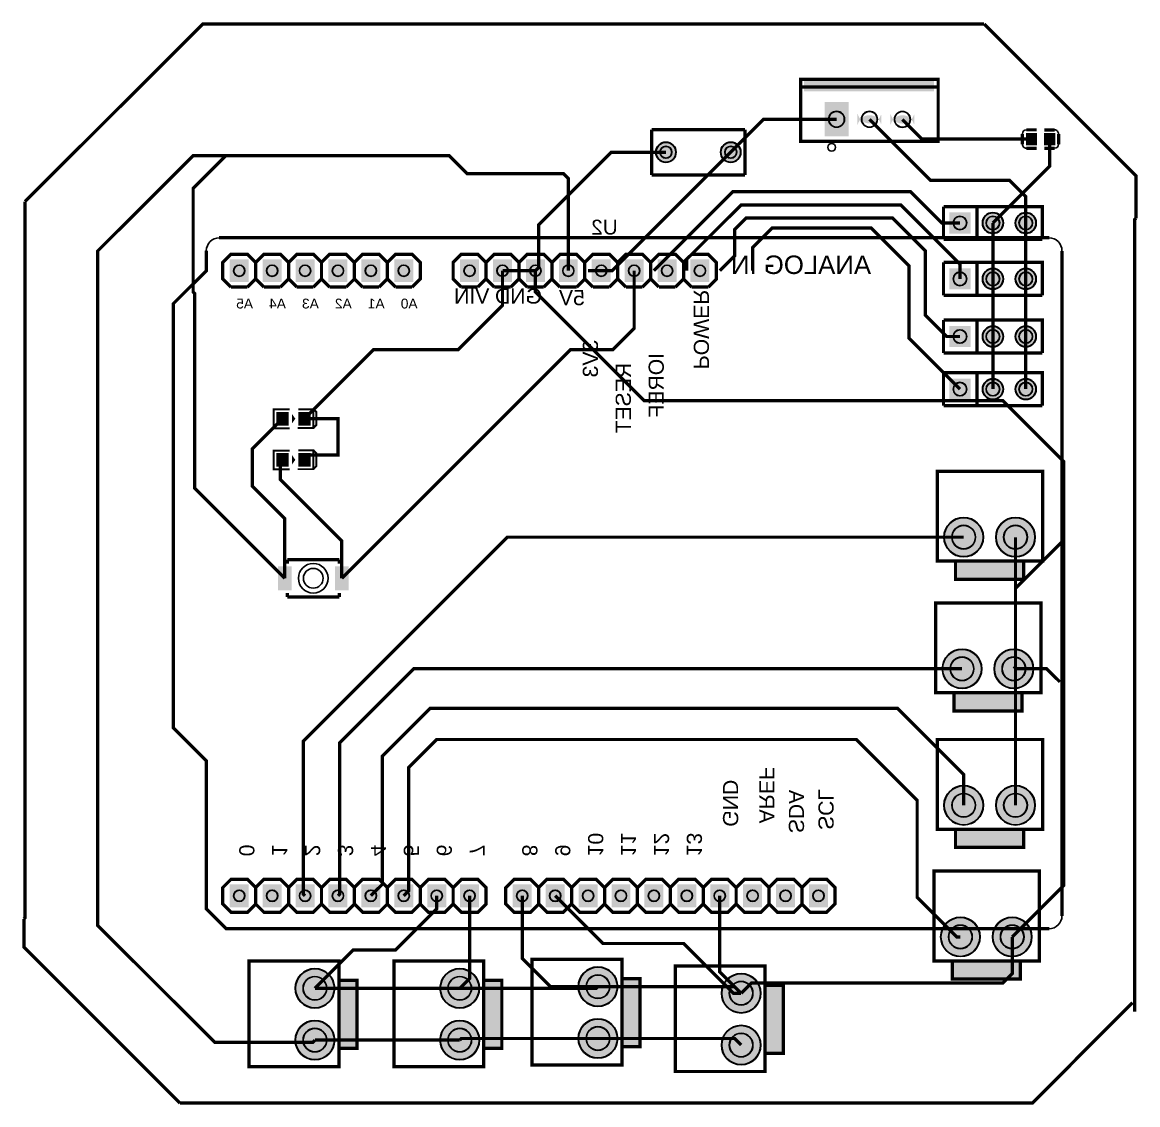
# Model space of a CAD drawing. Header units: millimetres. Extents: x 42.1 to 128.1, y 4.4 to 88.
import ezdxf

# ---------------------------------------------------------------- set-up
doc = ezdxf.new("R2010")
doc.units = ezdxf.units.MM
for name, color, linetype, true_color in [('BoardOutLine', 7, 'Continuous', 0xff00ff), ('BottomLayer', 7, 'Continuous', 0x0000ff), ('BottomSilkLayer', 7, 'Continuous', 0x66cc33), ('BottomSolderMaskLayer', 7, 'Continuous', 0xaa00ff), ('Document', 7, 'Continuous', 0xffffff), ('Multi-Layer', 7, 'Continuous', 0xc0c0c0), ('TopLayer', 7, 'Continuous', 0xff0000), ('TopPasteMaskLayer', 7, 'Continuous', 0x808080), ('TopSilkLayer', 7, 'Continuous', 0xffcc00), ('TopSolderMaskLayer', 7, 'Continuous', 0x800080)]:
    doc.layers.add(name, color=color, linetype=linetype, true_color=true_color)
doc.styles.get("Standard").update_dxf_attribs({"font": 'arial.ttf'})

msp = doc.modelspace()

# ---------------------------------------------------------------- hatches: boundary and pattern name
at = {"layer": 'BottomSolderMaskLayer'}
for points in [[(103.977, 81.849), (105.827, 81.849), (105.827, 79.198), (103.977, 79.198)], [(108.367, 80.931, -0.785398), (106.517, 80.931), (106.517, 80.115, -0.785398), (108.367, 80.115)], [(110.908, 80.921, -0.785398), (109.057, 80.921), (109.057, 80.105, -0.785398), (110.908, 80.105)], [(90.947, 77.978, 1), (92.522, 77.978, 1)], [(95.947, 77.978, 1), (97.522, 77.978, 1)], [(113.614, 73.33), (115.24, 73.33), (115.24, 71.704), (113.614, 71.704)], [(116.154, 72.517, 1), (117.78, 72.517, 1)], [(118.694, 72.517, 1), (120.32, 72.517, 1)], [(59.533, 69.718), (59.533, 67.95), (58.069, 67.95), (58.069, 69.718)], [(62.073, 69.718), (62.073, 67.95), (60.609, 67.95), (60.609, 69.718)], [(64.613, 69.718), (64.613, 67.95), (63.149, 67.95), (63.149, 69.718)], [(67.154, 69.718), (67.154, 67.95), (65.689, 67.95), (65.689, 69.718)], [(69.694, 69.718), (69.694, 67.95), (68.229, 67.95), (68.229, 69.718)], [(72.234, 69.718), (72.234, 67.95), (70.769, 67.95), (70.769, 69.718)], [(77.314, 69.718), (77.314, 67.95), (75.849, 67.95), (75.849, 69.718)], [(79.854, 69.718), (79.854, 67.95), (78.389, 67.95), (78.389, 69.718)], [(82.394, 69.718), (82.394, 67.95), (80.929, 67.95), (80.929, 69.718)], [(84.934, 69.718), (84.934, 67.95), (83.469, 67.95), (83.469, 69.718)], [(87.474, 69.718), (87.474, 67.95), (86.009, 67.95), (86.009, 69.718)], [(90.014, 69.718), (90.014, 67.95), (88.549, 67.95), (88.549, 69.718)], [(92.554, 69.718), (92.554, 67.95), (91.089, 67.95), (91.089, 69.718)], [(95.094, 69.718), (95.094, 67.95), (93.629, 67.95), (93.629, 69.718)], [(113.614, 69.012), (115.24, 69.012), (115.24, 67.386), (113.614, 67.386)], [(116.154, 68.199, 1), (117.78, 68.199, 1)], [(118.694, 68.199, 1), (120.32, 68.199, 1)], [(113.614, 64.567), (115.24, 64.567), (115.24, 62.941), (113.614, 62.941)], [(116.154, 63.754, 1), (117.78, 63.754, 1)], [(118.694, 63.754, 1), (120.32, 63.754, 1)], [(113.614, 60.503), (115.24, 60.503), (115.24, 58.877), (113.614, 58.877)], [(116.154, 59.69, 1), (117.78, 59.69, 1)], [(118.694, 59.69, 1), (120.32, 59.69, 1)], [(113.188, 48.26, 1), (116.238, 48.26, 1)], [(117.188, 48.26, 1), (120.238, 48.26, 1)], [(113.061, 38.1, 1), (116.111, 38.1, 1)], [(117.061, 38.1, 1), (120.111, 38.1, 1)], [(113.188, 27.559, 1), (116.238, 27.559, 1)], [(117.188, 27.559, 1), (120.238, 27.559, 1)], [(58.069, 19.691), (58.069, 21.458), (59.533, 21.458), (59.533, 19.691)], [(60.609, 19.691), (60.609, 21.458), (62.073, 21.458), (62.073, 19.691)], [(63.149, 19.691), (63.149, 21.458), (64.613, 21.458), (64.613, 19.691)], [(65.689, 19.691), (65.689, 21.458), (67.154, 21.458), (67.154, 19.691)], [(68.229, 19.691), (68.229, 21.458), (69.694, 21.458), (69.694, 19.691)], [(70.769, 19.691), (70.769, 21.458), (72.234, 21.458), (72.234, 19.691)], [(73.309, 19.691), (73.309, 21.458), (74.774, 21.458), (74.774, 19.691)], [(75.849, 19.691), (75.849, 21.458), (77.314, 21.458), (77.314, 19.691)], [(79.913, 19.691), (79.913, 21.458), (81.378, 21.458), (81.378, 19.691)], [(82.453, 19.691), (82.453, 21.458), (83.918, 21.458), (83.918, 19.691)], [(84.993, 19.691), (84.993, 21.458), (86.458, 21.458), (86.458, 19.691)], [(87.533, 19.691), (87.533, 21.458), (88.998, 21.458), (88.998, 19.691)], [(90.073, 19.691), (90.073, 21.458), (91.538, 21.458), (91.538, 19.691)], [(92.613, 19.691), (92.613, 21.458), (94.078, 21.458), (94.078, 19.691)], [(95.153, 19.691), (95.153, 21.458), (96.618, 21.458), (96.618, 19.691)], [(97.693, 19.691), (97.693, 21.458), (99.158, 21.458), (99.158, 19.691)], [(100.233, 19.691), (100.233, 21.458), (101.698, 21.458), (101.698, 19.691)], [(102.773, 19.691), (102.773, 21.458), (104.238, 21.458), (104.238, 19.691)], [(112.934, 17.399, 1), (115.984, 17.399, 1)], [(116.934, 17.399, 1), (119.984, 17.399, 1)], [(63.118, 13.43, 1), (66.168, 13.43, 1)], [(74.294, 13.43, 1), (77.344, 13.43, 1)], [(84.962, 13.557, 1), (88.012, 13.557, 1)], [(96.011, 13.049, 1), (99.061, 13.049, 1)], [(63.118, 9.43, 1), (66.168, 9.43, 1)], [(74.294, 9.43, 1), (77.344, 9.43, 1)], [(84.962, 9.557, 1), (88.012, 9.557, 1)], [(96.011, 9.049, 1), (99.061, 9.049, 1)]]:
    msp.add_hatch(color=256, dxfattribs=at).paths.add_polyline_path(points)
at = {"layer": 'Document'}
for points in [[(102.382, 83.528), (102.382, 82.688), (112.432, 82.688), (112.432, 83.528)], [(119.313, 46.36), (119.313, 45.06), (114.113, 45.06), (114.113, 46.36)], [(119.186, 36.2), (119.186, 34.9), (113.986, 34.9), (113.986, 36.2)], [(119.313, 25.659), (119.313, 24.359), (114.113, 24.359), (114.113, 25.659)], [(119.059, 15.499), (119.059, 14.199), (113.859, 14.199), (113.859, 15.499)], [(66.543, 14.03), (67.843, 14.03), (67.843, 8.83), (66.543, 8.83)], [(77.719, 14.03), (79.019, 14.03), (79.019, 8.83), (77.719, 8.83)], [(88.387, 14.157), (89.687, 14.157), (89.687, 8.957), (88.387, 8.957)], [(99.436, 13.649), (100.736, 13.649), (100.736, 8.449), (99.436, 8.449)]]:
    msp.add_hatch(color=256, dxfattribs=at).paths.add_polyline_path(points)
at = {"layer": 'Multi-Layer'}
for points in [[(104.002, 81.823), (105.802, 81.823), (105.802, 79.223), (104.002, 79.223)], [(108.342, 80.923, -0.785398), (106.542, 80.923), (106.542, 80.123, -0.785398), (108.342, 80.123)], [(110.882, 80.913, -0.785398), (109.082, 80.913), (109.082, 80.113, -0.785398), (110.882, 80.113)], [(90.972, 77.978, 1), (92.496, 77.978, 1)], [(95.972, 77.978, 1), (97.496, 77.978, 1)], [(113.64, 73.305), (115.215, 73.305), (115.215, 71.73), (113.64, 71.73)], [(116.18, 72.517, 1), (117.755, 72.517, 1)], [(118.72, 72.517, 1), (120.295, 72.517, 1)], [(59.512, 69.688), (59.512, 67.981), (58.09, 67.981), (58.09, 69.688)], [(62.052, 69.688), (62.052, 67.981), (60.63, 67.981), (60.63, 69.688)], [(64.592, 69.688), (64.592, 67.981), (63.17, 67.981), (63.17, 69.688)], [(67.132, 69.688), (67.132, 67.981), (65.71, 67.981), (65.71, 69.688)], [(69.672, 69.688), (69.672, 67.981), (68.25, 67.981), (68.25, 69.688)], [(72.212, 69.688), (72.212, 67.981), (70.79, 67.981), (70.79, 69.688)], [(77.292, 69.688), (77.292, 67.981), (75.87, 67.981), (75.87, 69.688)], [(79.832, 69.688), (79.832, 67.981), (78.41, 67.981), (78.41, 69.688)], [(82.372, 69.688), (82.372, 67.981), (80.95, 67.981), (80.95, 69.688)], [(84.912, 69.688), (84.912, 67.981), (83.49, 67.981), (83.49, 69.688)], [(87.452, 69.688), (87.452, 67.981), (86.03, 67.981), (86.03, 69.688)], [(89.992, 69.688), (89.992, 67.981), (88.57, 67.981), (88.57, 69.688)], [(92.532, 69.688), (92.532, 67.981), (91.11, 67.981), (91.11, 69.688)], [(95.072, 69.688), (95.072, 67.981), (93.65, 67.981), (93.65, 69.688)], [(113.64, 68.987), (115.215, 68.987), (115.215, 67.412), (113.64, 67.412)], [(116.18, 68.199, 1), (117.755, 68.199, 1)], [(118.72, 68.199, 1), (120.295, 68.199, 1)], [(113.64, 64.542), (115.215, 64.542), (115.215, 62.967), (113.64, 62.967)], [(116.18, 63.754, 1), (117.755, 63.754, 1)], [(118.72, 63.754, 1), (120.295, 63.754, 1)], [(113.64, 60.478), (115.215, 60.478), (115.215, 58.903), (113.64, 58.903)], [(116.18, 59.69, 1), (117.755, 59.69, 1)], [(118.72, 59.69, 1), (120.295, 59.69, 1)], [(113.213, 48.26, 1), (116.213, 48.26, 1)], [(117.213, 48.26, 1), (120.213, 48.26, 1)], [(113.086, 38.1, 1), (116.086, 38.1, 1)], [(117.086, 38.1, 1), (120.086, 38.1, 1)], [(113.213, 27.559, 1), (116.213, 27.559, 1)], [(117.213, 27.559, 1), (120.213, 27.559, 1)], [(58.09, 19.721), (58.09, 21.428), (59.512, 21.428), (59.512, 19.721)], [(60.63, 19.721), (60.63, 21.428), (62.052, 21.428), (62.052, 19.721)], [(63.17, 19.721), (63.17, 21.428), (64.592, 21.428), (64.592, 19.721)], [(65.71, 19.721), (65.71, 21.428), (67.132, 21.428), (67.132, 19.721)], [(68.25, 19.721), (68.25, 21.428), (69.672, 21.428), (69.672, 19.721)], [(70.79, 19.721), (70.79, 21.428), (72.212, 21.428), (72.212, 19.721)], [(73.33, 19.721), (73.33, 21.428), (74.752, 21.428), (74.752, 19.721)], [(75.87, 19.721), (75.87, 21.428), (77.292, 21.428), (77.292, 19.721)], [(79.934, 19.721), (79.934, 21.428), (81.356, 21.428), (81.356, 19.721)], [(82.474, 19.721), (82.474, 21.428), (83.896, 21.428), (83.896, 19.721)], [(85.014, 19.721), (85.014, 21.428), (86.436, 21.428), (86.436, 19.721)], [(87.554, 19.721), (87.554, 21.428), (88.976, 21.428), (88.976, 19.721)], [(90.094, 19.721), (90.094, 21.428), (91.516, 21.428), (91.516, 19.721)], [(92.634, 19.721), (92.634, 21.428), (94.056, 21.428), (94.056, 19.721)], [(95.174, 19.721), (95.174, 21.428), (96.596, 21.428), (96.596, 19.721)], [(97.714, 19.721), (97.714, 21.428), (99.136, 21.428), (99.136, 19.721)], [(100.254, 19.721), (100.254, 21.428), (101.676, 21.428), (101.676, 19.721)], [(102.794, 19.721), (102.794, 21.428), (104.216, 21.428), (104.216, 19.721)], [(112.959, 17.399, 1), (115.959, 17.399, 1)], [(116.959, 17.399, 1), (119.959, 17.399, 1)], [(63.143, 13.43, 1), (66.143, 13.43, 1)], [(74.319, 13.43, 1), (77.319, 13.43, 1)], [(84.987, 13.557, 1), (87.987, 13.557, 1)], [(96.036, 13.049, 1), (99.036, 13.049, 1)], [(63.143, 9.43, 1), (66.143, 9.43, 1)], [(74.319, 9.43, 1), (77.319, 9.43, 1)], [(84.987, 9.557, 1), (87.987, 9.557, 1)], [(96.036, 9.049, 1), (99.036, 9.049, 1)]]:
    msp.add_hatch(color=256, dxfattribs=at).paths.add_polyline_path(points)
at = {"layer": 'TopLayer'}
for points in [[(119.55, 79.444), (120.35, 79.444), (120.35, 78.544), (119.55, 78.544)], [(120.95, 79.444), (121.75, 79.444), (121.75, 78.544), (120.95, 78.544)], [(62.592, 57.904), (62.592, 56.904), (61.692, 56.904), (61.692, 57.904)], [(64.292, 57.904), (64.292, 56.904), (63.392, 56.904), (63.392, 57.904)], [(62.592, 54.729), (62.592, 53.729), (61.692, 53.729), (61.692, 54.729)], [(64.292, 54.729), (64.292, 53.729), (63.392, 53.729), (63.392, 54.729)], [(62.816, 44.185), (61.816, 44.185), (61.816, 45.985), (62.816, 45.985)], [(67.216, 44.185), (66.216, 44.185), (66.216, 45.985), (67.216, 45.985)]]:
    msp.add_hatch(color=256, dxfattribs=at).paths.add_polyline_path(points)
at = {"layer": 'TopPasteMaskLayer'}
for points in [[(119.55, 79.444), (120.35, 79.444), (120.35, 78.544), (119.55, 78.544)], [(120.95, 79.444), (121.75, 79.444), (121.75, 78.544), (120.95, 78.544)], [(62.592, 57.904), (62.592, 56.904), (61.692, 56.904), (61.692, 57.904)], [(64.292, 57.904), (64.292, 56.904), (63.392, 56.904), (63.392, 57.904)], [(62.592, 54.729), (62.592, 53.729), (61.692, 53.729), (61.692, 54.729)], [(64.292, 54.729), (64.292, 53.729), (63.392, 53.729), (63.392, 54.729)], [(62.816, 44.185), (61.816, 44.185), (61.816, 45.985), (62.816, 45.985)], [(67.216, 44.185), (66.216, 44.185), (66.216, 45.985), (67.216, 45.985)]]:
    msp.add_hatch(color=256, dxfattribs=at).paths.add_polyline_path(points)
at = {"layer": 'TopSilkLayer'}
for points in [[(62.882, 57.764), (62.872, 57.044), (63.132, 57.404)], [(62.882, 54.589), (62.872, 53.869), (63.132, 54.229)]]:
    msp.add_hatch(color=256, dxfattribs=at).paths.add_polyline_path(points)
at = {"layer": 'TopSolderMaskLayer'}
for points in [[(103.977, 81.849), (105.827, 81.849), (105.827, 79.198), (103.977, 79.198)], [(108.367, 80.931, -0.785398), (106.517, 80.931), (106.517, 80.115, -0.785398), (108.367, 80.115)], [(110.908, 80.921, -0.785398), (109.057, 80.921), (109.057, 80.105, -0.785398), (110.908, 80.105)], [(119.525, 79.47), (120.376, 79.47), (120.376, 78.519), (119.525, 78.519)], [(120.925, 79.47), (121.776, 79.47), (121.776, 78.519), (120.925, 78.519)], [(90.947, 77.978, 1), (92.522, 77.978, 1)], [(95.947, 77.978, 1), (97.522, 77.978, 1)], [(113.614, 73.33), (115.24, 73.33), (115.24, 71.704), (113.614, 71.704)], [(116.154, 72.517, 1), (117.78, 72.517, 1)], [(118.694, 72.517, 1), (120.32, 72.517, 1)], [(59.533, 69.718), (59.533, 67.95), (58.069, 67.95), (58.069, 69.718)], [(62.073, 69.718), (62.073, 67.95), (60.609, 67.95), (60.609, 69.718)], [(64.613, 69.718), (64.613, 67.95), (63.149, 67.95), (63.149, 69.718)], [(67.154, 69.718), (67.154, 67.95), (65.689, 67.95), (65.689, 69.718)], [(69.694, 69.718), (69.694, 67.95), (68.229, 67.95), (68.229, 69.718)], [(72.234, 69.718), (72.234, 67.95), (70.769, 67.95), (70.769, 69.718)], [(77.314, 69.718), (77.314, 67.95), (75.849, 67.95), (75.849, 69.718)], [(79.854, 69.718), (79.854, 67.95), (78.389, 67.95), (78.389, 69.718)], [(82.394, 69.718), (82.394, 67.95), (80.929, 67.95), (80.929, 69.718)], [(84.934, 69.718), (84.934, 67.95), (83.469, 67.95), (83.469, 69.718)], [(87.474, 69.718), (87.474, 67.95), (86.009, 67.95), (86.009, 69.718)], [(90.014, 69.718), (90.014, 67.95), (88.549, 67.95), (88.549, 69.718)], [(92.554, 69.718), (92.554, 67.95), (91.089, 67.95), (91.089, 69.718)], [(95.094, 69.718), (95.094, 67.95), (93.629, 67.95), (93.629, 69.718)], [(113.614, 69.012), (115.24, 69.012), (115.24, 67.386), (113.614, 67.386)], [(116.154, 68.199, 1), (117.78, 68.199, 1)], [(118.694, 68.199, 1), (120.32, 68.199, 1)], [(113.614, 64.567), (115.24, 64.567), (115.24, 62.941), (113.614, 62.941)], [(116.154, 63.754, 1), (117.78, 63.754, 1)], [(118.694, 63.754, 1), (120.32, 63.754, 1)], [(113.614, 60.503), (115.24, 60.503), (115.24, 58.877), (113.614, 58.877)], [(116.154, 59.69, 1), (117.78, 59.69, 1)], [(118.694, 59.69, 1), (120.32, 59.69, 1)], [(62.615, 57.932), (62.615, 56.876), (61.669, 56.876), (61.669, 57.932)], [(64.315, 57.932), (64.315, 56.876), (63.369, 56.876), (63.369, 57.932)], [(62.615, 54.757), (62.615, 53.701), (61.669, 53.701), (61.669, 54.757)], [(64.315, 54.757), (64.315, 53.701), (63.369, 53.701), (63.369, 54.757)], [(113.188, 48.26, 1), (116.238, 48.26, 1)], [(117.188, 48.26, 1), (120.238, 48.26, 1)], [(62.842, 44.16), (61.791, 44.16), (61.791, 46.01), (62.842, 46.01)], [(67.242, 44.16), (66.191, 44.16), (66.191, 46.01), (67.242, 46.01)], [(113.061, 38.1, 1), (116.111, 38.1, 1)], [(117.061, 38.1, 1), (120.111, 38.1, 1)], [(113.188, 27.559, 1), (116.238, 27.559, 1)], [(117.188, 27.559, 1), (120.238, 27.559, 1)], [(58.069, 19.691), (58.069, 21.458), (59.533, 21.458), (59.533, 19.691)], [(60.609, 19.691), (60.609, 21.458), (62.073, 21.458), (62.073, 19.691)], [(63.149, 19.691), (63.149, 21.458), (64.613, 21.458), (64.613, 19.691)], [(65.689, 19.691), (65.689, 21.458), (67.154, 21.458), (67.154, 19.691)], [(68.229, 19.691), (68.229, 21.458), (69.694, 21.458), (69.694, 19.691)], [(70.769, 19.691), (70.769, 21.458), (72.234, 21.458), (72.234, 19.691)], [(73.309, 19.691), (73.309, 21.458), (74.774, 21.458), (74.774, 19.691)], [(75.849, 19.691), (75.849, 21.458), (77.314, 21.458), (77.314, 19.691)], [(79.913, 19.691), (79.913, 21.458), (81.378, 21.458), (81.378, 19.691)], [(82.453, 19.691), (82.453, 21.458), (83.918, 21.458), (83.918, 19.691)], [(84.993, 19.691), (84.993, 21.458), (86.458, 21.458), (86.458, 19.691)], [(87.533, 19.691), (87.533, 21.458), (88.998, 21.458), (88.998, 19.691)], [(90.073, 19.691), (90.073, 21.458), (91.538, 21.458), (91.538, 19.691)], [(92.613, 19.691), (92.613, 21.458), (94.078, 21.458), (94.078, 19.691)], [(95.153, 19.691), (95.153, 21.458), (96.618, 21.458), (96.618, 19.691)], [(97.693, 19.691), (97.693, 21.458), (99.158, 21.458), (99.158, 19.691)], [(100.233, 19.691), (100.233, 21.458), (101.698, 21.458), (101.698, 19.691)], [(102.773, 19.691), (102.773, 21.458), (104.238, 21.458), (104.238, 19.691)], [(112.934, 17.399, 1), (115.984, 17.399, 1)], [(116.934, 17.399, 1), (119.984, 17.399, 1)], [(63.118, 13.43, 1), (66.168, 13.43, 1)], [(74.294, 13.43, 1), (77.344, 13.43, 1)], [(84.962, 13.557, 1), (88.012, 13.557, 1)], [(96.011, 13.049, 1), (99.061, 13.049, 1)], [(63.118, 9.43, 1), (66.168, 9.43, 1)], [(74.294, 9.43, 1), (77.344, 9.43, 1)], [(84.962, 9.557, 1), (88.012, 9.557, 1)], [(96.011, 9.049, 1), (99.061, 9.049, 1)]]:
    msp.add_hatch(color=256, dxfattribs=at).paths.add_polyline_path(points)

# ---------------------------------------------------------------- linework, layer by layer
at = {"layer": 'BoardOutLine', "const_width": 0.254}
for points in [[(42.27, 74.168), (55.986, 87.884), (61.935, 87.884)], [(61.637, 87.884), (116.291, 87.884)], [(116.291, 87.884), (128.016, 76.159), (128.016, 72.881)], [(42.186, 18.779), (42.27, 18.863), (42.27, 74.168)], [(128.016, 72.881), (127.901, 72.766), (127.901, 11.639)], [(54.229, 4.572), (42.186, 16.615), (42.186, 18.779)], [(120.015, 4.572), (127.749, 12.327)], [(120.523, 5.08), (120.295, 4.851), (120.015, 4.572), (54.229, 4.572)]]:
    msp.add_lwpolyline(points, dxfattribs=at)
at = {"layer": 'BottomLayer', "const_width": 0.254}
for points in [[(107.442, 80.523), (112.146, 75.819), (118.237, 75.819), (119.507, 74.549), (119.507, 72.517)], [(81.661, 68.834), (81.915, 69.088), (81.915, 72.39), (87.503, 77.978), (91.734, 77.978)], [(119.507, 72.517), (119.507, 68.199)], [(81.661, 68.834), (81.661, 67.183), (90.043, 58.801), (117.729, 58.801), (122.428, 54.102), (122.428, 21.368), (118.459, 17.399)], [(119.507, 68.199), (119.507, 63.754)], [(119.507, 63.754), (119.507, 59.69)], [(118.713, 48.26), (118.713, 38.227), (118.586, 38.1)], [(118.713, 27.559), (118.713, 44.323), (122.269, 47.879)], [(118.586, 38.1), (121.126, 38.1), (122.142, 37.084)], [(97.536, 13.049), (98.33, 13.843), (117.729, 13.843), (118.459, 14.573), (118.459, 17.399)]]:
    msp.add_lwpolyline(points, dxfattribs=at)
at = {"layer": 'BottomSilkLayer', "const_width": 0.254}
for points in [[(57.252, 71.374), (121.311, 71.374)], [(121.311, 18.034), (57.785, 18.034), (56.261, 19.558), (56.261, 30.988), (53.721, 33.528), (53.721, 66.294), (56.261, 68.834), (56.261, 70.384)], [(58.166, 67.564), (57.531, 68.199), (57.531, 69.469), (58.166, 70.104), (59.436, 70.104), (60.071, 69.469)], [(60.706, 67.564), (60.071, 68.199), (60.071, 69.469), (60.706, 70.104), (61.976, 70.104), (62.611, 69.469)], [(63.246, 67.564), (62.611, 68.199), (62.611, 69.469), (63.246, 70.104), (64.516, 70.104), (65.151, 69.469), (65.151, 68.199)], [(65.151, 69.469), (65.786, 70.104), (67.056, 70.104), (67.691, 69.469), (68.326, 70.104), (69.596, 70.104), (70.231, 69.469), (70.866, 70.104), (72.136, 70.104), (72.771, 69.469), (72.771, 68.199), (72.136, 67.564)], [(75.946, 67.564), (75.311, 68.199), (75.311, 69.469), (75.946, 70.104), (77.216, 70.104), (77.851, 69.469)], [(78.486, 67.564), (77.851, 68.199), (77.851, 69.469), (78.486, 70.104), (79.756, 70.104), (80.391, 69.469), (80.391, 68.199)], [(80.391, 69.469), (81.026, 70.104), (82.296, 70.104), (82.931, 69.469), (83.566, 70.104), (84.836, 70.104), (85.471, 69.469), (86.106, 70.104), (87.376, 70.104), (88.011, 69.469), (88.646, 70.104), (89.916, 70.104), (90.551, 69.469), (91.186, 70.104), (92.456, 70.104), (93.091, 69.469), (93.726, 70.104), (94.996, 70.104), (95.631, 69.469), (95.631, 68.199), (94.996, 67.564)], [(122.301, 70.358), (122.301, 19.025)], [(67.691, 68.199), (67.691, 69.469)], [(70.231, 68.199), (70.231, 69.469)], [(82.931, 68.199), (82.931, 69.469)], [(85.471, 68.199), (85.471, 69.469)], [(88.011, 68.199), (88.011, 69.469)], [(90.551, 68.199), (90.551, 69.469)], [(93.091, 68.199), (93.091, 69.469)], [(60.071, 68.199), (59.436, 67.564)], [(62.611, 68.199), (61.976, 67.564)], [(65.786, 67.564), (65.151, 68.199), (64.516, 67.564)], [(68.326, 67.564), (67.691, 68.199), (67.056, 67.564)], [(70.866, 67.564), (70.231, 68.199), (69.596, 67.564)], [(77.851, 68.199), (77.216, 67.564)], [(81.026, 67.564), (80.391, 68.199), (79.756, 67.564)], [(83.566, 67.564), (82.931, 68.199), (82.296, 67.564)], [(86.106, 67.564), (85.471, 68.199), (84.836, 67.564)], [(88.646, 67.564), (88.011, 68.199), (87.376, 67.564)], [(91.186, 67.564), (90.551, 68.199), (89.916, 67.564)], [(93.726, 67.564), (93.091, 68.199), (92.456, 67.564)], [(59.436, 67.564), (58.166, 67.564)], [(61.976, 67.564), (60.706, 67.564)], [(64.516, 67.564), (63.246, 67.564)], [(67.056, 67.564), (65.786, 67.564)], [(69.596, 67.564), (68.326, 67.564)], [(72.136, 67.564), (70.866, 67.564)], [(77.216, 67.564), (75.946, 67.564)], [(79.756, 67.564), (78.486, 67.564)], [(82.296, 67.564), (81.026, 67.564)], [(84.836, 67.564), (83.566, 67.564)], [(87.376, 67.564), (86.106, 67.564)], [(89.916, 67.564), (88.646, 67.564)], [(92.456, 67.564), (91.186, 67.564)], [(94.996, 67.564), (93.726, 67.564)], [(72.771, 19.939), (72.136, 19.304), (70.866, 19.304), (70.231, 19.939), (69.596, 19.304), (68.326, 19.304), (67.691, 19.939), (67.056, 19.304), (65.786, 19.304), (65.151, 19.939), (64.516, 19.304), (63.246, 19.304), (62.611, 19.939), (61.976, 19.304), (60.706, 19.304), (60.071, 19.939), (59.436, 19.304), (58.166, 19.304), (57.531, 19.939), (57.531, 21.209), (58.166, 21.844), (59.436, 21.844), (60.071, 21.209), (60.706, 21.844), (61.976, 21.844), (62.611, 21.209), (63.246, 21.844), (64.516, 21.844), (65.151, 21.209), (65.786, 21.844), (67.056, 21.844), (67.691, 21.209), (68.326, 21.844), (69.596, 21.844), (70.231, 21.209), (70.866, 21.844), (72.136, 21.844), (72.771, 21.209), (73.406, 21.844), (74.676, 21.844), (75.311, 21.209), (75.311, 19.939), (74.676, 19.304), (73.406, 19.304), (72.771, 19.939), (72.771, 21.209)], [(75.311, 21.209), (75.946, 21.844), (77.216, 21.844), (77.851, 21.209), (77.851, 19.939), (77.216, 19.304), (75.946, 19.304), (75.311, 19.939)], [(99.695, 19.939), (99.06, 19.304), (97.79, 19.304), (97.155, 19.939), (96.52, 19.304), (95.25, 19.304), (94.615, 19.939), (93.98, 19.304), (92.71, 19.304), (92.075, 19.939), (91.44, 19.304), (90.17, 19.304), (89.535, 19.939), (88.9, 19.304), (87.63, 19.304), (86.995, 19.939), (86.36, 19.304), (85.09, 19.304), (84.455, 19.939), (83.82, 19.304), (82.55, 19.304), (81.915, 19.939), (81.28, 19.304), (80.01, 19.304), (79.375, 19.939), (79.375, 21.209), (80.01, 21.844), (81.28, 21.844), (81.915, 21.209), (82.55, 21.844), (83.82, 21.844), (84.455, 21.209), (85.09, 21.844), (86.36, 21.844), (86.995, 21.209), (87.63, 21.844), (88.9, 21.844), (89.535, 21.209), (90.17, 21.844), (91.44, 21.844), (92.075, 21.209), (92.71, 21.844), (93.98, 21.844), (94.615, 21.209), (95.25, 21.844), (96.52, 21.844), (97.155, 21.209), (97.79, 21.844), (99.06, 21.844), (99.695, 21.209), (100.33, 21.844), (101.6, 21.844), (102.235, 21.209), (102.235, 19.939), (101.6, 19.304), (100.33, 19.304), (99.695, 19.939), (99.695, 21.209)], [(102.235, 21.209), (102.87, 21.844), (104.14, 21.844), (104.775, 21.209), (104.775, 19.939), (104.14, 19.304), (102.87, 19.304), (102.235, 19.939)], [(60.071, 21.209), (60.071, 19.939)], [(62.611, 21.209), (62.611, 19.939)], [(65.151, 21.209), (65.151, 19.939)], [(67.691, 21.209), (67.691, 19.939)], [(70.231, 21.209), (70.231, 19.939)], [(81.915, 21.209), (81.915, 19.939)], [(84.455, 21.209), (84.455, 19.939)], [(86.995, 21.209), (86.995, 19.939)], [(89.535, 21.209), (89.535, 19.939)], [(92.075, 21.209), (92.075, 19.939)], [(94.615, 21.209), (94.615, 19.939)], [(97.155, 21.209), (97.155, 19.939)]]:
    msp.add_lwpolyline(points, dxfattribs=at)
at = {"layer": 'BottomSilkLayer'}
for centre, start, end in [((57.262, 70.374), 90, 180), ((121.3, 70.374), 360, 90), ((121.3, 19.035), 270, 0)]:
    msp.add_arc(centre, 1.001, start, end, dxfattribs=at)
at = {"layer": 'BottomSolderMaskLayer'}
for centre, radius in [((104.902, 80.523), 0.617), ((107.442, 80.523), 0.617), ((109.982, 80.513), 0.617), ((91.734, 77.978), 0.787), ((91.734, 77.978), 0.465), ((96.734, 77.978), 0.787), ((96.734, 77.978), 0.465), ((116.967, 72.517), 0.813), ((119.507, 72.517), 0.813), ((114.427, 72.517), 0.526), ((116.967, 72.517), 0.526), ((119.507, 72.517), 0.526), ((58.801, 68.834), 0.437), ((61.341, 68.834), 0.437), ((63.881, 68.834), 0.437), ((66.421, 68.834), 0.437), ((68.961, 68.834), 0.437), ((71.501, 68.834), 0.437), ((76.581, 68.834), 0.437), ((79.121, 68.834), 0.437), ((81.661, 68.834), 0.437), ((84.201, 68.834), 0.437), ((86.741, 68.834), 0.437), ((89.281, 68.834), 0.437), ((91.821, 68.834), 0.437), ((94.361, 68.834), 0.437), ((116.967, 68.199), 0.813), ((119.507, 68.199), 0.813), ((114.427, 68.199), 0.526), ((116.967, 68.199), 0.526), ((119.507, 68.199), 0.526), ((116.967, 63.754), 0.813), ((119.507, 63.754), 0.813), ((114.427, 63.754), 0.526), ((116.967, 63.754), 0.526), ((119.507, 63.754), 0.526), ((116.967, 59.69), 0.813), ((119.507, 59.69), 0.813), ((114.427, 59.69), 0.526), ((116.967, 59.69), 0.526), ((119.507, 59.69), 0.526), ((114.713, 48.26), 1.525), ((114.713, 48.26), 0.915), ((118.713, 48.26), 1.525), ((118.713, 48.26), 0.915), ((114.586, 38.1), 1.525), ((118.586, 38.1), 1.525), ((114.586, 38.1), 0.915), ((118.586, 38.1), 0.915), ((114.713, 27.559), 1.525), ((114.713, 27.559), 0.915), ((118.713, 27.559), 1.525), ((118.713, 27.559), 0.915), ((58.801, 20.574), 0.437), ((61.341, 20.574), 0.437), ((63.881, 20.574), 0.437), ((66.421, 20.574), 0.437), ((68.961, 20.574), 0.437), ((71.501, 20.574), 0.437), ((74.041, 20.574), 0.437), ((76.581, 20.574), 0.437), ((80.645, 20.574), 0.437), ((83.185, 20.574), 0.437), ((85.725, 20.574), 0.437), ((88.265, 20.574), 0.437), ((90.805, 20.574), 0.437), ((93.345, 20.574), 0.437), ((95.885, 20.574), 0.437), ((98.425, 20.574), 0.437), ((100.965, 20.574), 0.437), ((103.505, 20.574), 0.437), ((114.459, 17.399), 1.525), ((114.459, 17.399), 0.915), ((118.459, 17.399), 1.525), ((118.459, 17.399), 0.915), ((64.643, 13.43), 1.525), ((75.819, 13.43), 1.525), ((86.487, 13.557), 1.525), ((64.643, 13.43), 0.915), ((75.819, 13.43), 0.915), ((86.487, 13.557), 0.915), ((97.536, 13.049), 1.525), ((97.536, 13.049), 0.915), ((64.643, 9.43), 1.525), ((64.643, 9.43), 0.915), ((75.819, 9.43), 1.525), ((75.819, 9.43), 0.915), ((86.487, 9.557), 1.525), ((86.487, 9.557), 0.915), ((97.536, 9.049), 1.525), ((97.536, 9.049), 0.915)]:
    msp.add_circle(centre, radius, dxfattribs=at)
at = {"layer": 'Document'}
msp.add_circle((104.521, 78.364), 0.3, dxfattribs=at)
at = {"layer": 'Multi-Layer'}
for centre, radius in [((104.902, 80.523), 0.6), ((107.442, 80.523), 0.6), ((109.982, 80.513), 0.6), ((91.734, 77.978), 0.762), ((91.734, 77.978), 0.45), ((96.734, 77.978), 0.762), ((96.734, 77.978), 0.45), ((116.967, 72.517), 0.787), ((119.507, 72.517), 0.787), ((114.427, 72.517), 0.51), ((116.967, 72.517), 0.51), ((119.507, 72.517), 0.51), ((58.801, 68.834), 0.424), ((61.341, 68.834), 0.424), ((63.881, 68.834), 0.424), ((66.421, 68.834), 0.424), ((68.961, 68.834), 0.424), ((71.501, 68.834), 0.424), ((76.581, 68.834), 0.424), ((79.121, 68.834), 0.424), ((81.661, 68.834), 0.424), ((84.201, 68.834), 0.424), ((86.741, 68.834), 0.424), ((89.281, 68.834), 0.424), ((91.821, 68.834), 0.424), ((94.361, 68.834), 0.424), ((116.967, 68.199), 0.787), ((119.507, 68.199), 0.787), ((114.427, 68.199), 0.51), ((116.967, 68.199), 0.51), ((119.507, 68.199), 0.51), ((114.427, 63.754), 0.51), ((116.967, 63.754), 0.787), ((116.967, 63.754), 0.51), ((119.507, 63.754), 0.787), ((119.507, 63.754), 0.51), ((116.967, 59.69), 0.787), ((119.507, 59.69), 0.787), ((114.427, 59.69), 0.51), ((116.967, 59.69), 0.51), ((119.507, 59.69), 0.51), ((114.713, 48.26), 1.5), ((114.713, 48.26), 0.9), ((118.713, 48.26), 1.5), ((118.713, 48.26), 0.9), ((114.586, 38.1), 1.5), ((118.586, 38.1), 1.5), ((114.586, 38.1), 0.9), ((118.586, 38.1), 0.9), ((114.713, 27.559), 1.5), ((114.713, 27.559), 0.9), ((118.713, 27.559), 1.5), ((118.713, 27.559), 0.9), ((58.801, 20.574), 0.424), ((61.341, 20.574), 0.424), ((63.881, 20.574), 0.424), ((66.421, 20.574), 0.424), ((68.961, 20.574), 0.424), ((71.501, 20.574), 0.424), ((74.041, 20.574), 0.424), ((76.581, 20.574), 0.424), ((80.645, 20.574), 0.424), ((83.185, 20.574), 0.424), ((85.725, 20.574), 0.424), ((88.265, 20.574), 0.424), ((90.805, 20.574), 0.424), ((93.345, 20.574), 0.424), ((95.885, 20.574), 0.424), ((98.425, 20.574), 0.424), ((100.965, 20.574), 0.424), ((103.505, 20.574), 0.424), ((114.459, 17.399), 1.5), ((114.459, 17.399), 0.9), ((118.459, 17.399), 1.5), ((118.459, 17.399), 0.9), ((64.643, 13.43), 1.5), ((75.819, 13.43), 1.5), ((86.487, 13.557), 1.5), ((64.643, 13.43), 0.9), ((75.819, 13.43), 0.9), ((86.487, 13.557), 0.9), ((97.536, 13.049), 1.5), ((97.536, 13.049), 0.9), ((64.643, 9.43), 1.5), ((75.819, 9.43), 1.5), ((86.487, 9.557), 1.5), ((86.487, 9.557), 0.9), ((97.536, 9.049), 1.5), ((64.643, 9.43), 0.9), ((75.819, 9.43), 0.9), ((97.536, 9.049), 0.9)]:
    msp.add_circle(centre, radius, dxfattribs=at)
at = {"layer": 'TopLayer', "const_width": 0.254}
for points in [[(96.734, 77.978), (99.279, 80.523), (104.902, 80.523)], [(109.982, 80.513), (111.501, 78.994), (119.95, 78.994)], [(116.967, 72.517), (121.35, 76.9), (121.35, 78.994)], [(81.204, 76.327), (76.401, 76.327), (75.004, 77.724), (55.245, 77.724), (47.879, 70.358), (47.879, 18.288), (56.896, 9.271), (64.484, 9.271), (64.643, 9.43)], [(62.316, 45.085), (55.372, 52.029), (55.372, 67.056), (55.245, 67.183), (55.245, 75.184), (57.785, 77.724), (64.082, 77.724)], [(75.004, 77.724), (76.401, 76.327), (83.82, 76.327), (84.201, 75.946), (84.201, 68.834)], [(85.725, 68.834), (87.59, 68.834), (96.734, 77.978)], [(114.427, 72.517), (113.03, 72.517), (110.617, 74.93), (96.901, 74.93), (90.805, 68.834)], [(114.427, 68.199), (114.427, 69.342), (109.855, 73.914), (97.536, 73.914), (93.345, 69.723), (93.345, 68.834)], [(95.885, 68.834), (97.028, 69.977), (97.028, 72.009), (97.917, 72.898), (109.22, 72.898), (111.76, 70.358), (111.76, 65.405), (113.411, 63.754), (114.427, 63.754)], [(116.967, 72.517), (116.967, 68.199)], [(114.427, 59.69), (110.49, 63.627), (110.49, 69.215), (107.569, 72.136), (99.949, 72.136), (98.425, 70.612), (98.425, 68.834)], [(63.842, 57.404), (69.176, 62.738), (75.692, 62.738), (79.121, 66.167), (79.121, 68.834)], [(66.716, 45.085), (84.369, 62.738), (87.63, 62.738), (89.281, 64.389), (89.281, 68.834)], [(79.121, 68.834), (81.661, 68.834)], [(116.967, 63.754), (116.967, 68.199)], [(116.967, 63.754), (116.967, 59.69)], [(62.142, 57.404), (59.817, 55.079), (59.817, 52.197), (62.316, 49.698), (62.316, 45.085)], [(63.843, 54.229), (64.224, 54.61), (66.421, 54.61), (66.421, 57.404), (63.843, 57.404)], [(62.142, 54.229), (61.976, 54.063), (61.976, 52.705), (66.716, 47.965), (66.716, 45.085)], [(63.881, 20.574), (63.754, 20.701), (63.754, 32.512), (79.502, 48.26), (114.713, 48.26)], [(66.421, 20.574), (66.548, 20.701), (66.548, 32.385), (72.263, 38.1), (114.586, 38.1)], [(68.961, 20.574), (69.85, 21.463), (69.85, 31.369), (73.533, 35.052), (109.601, 35.052), (114.713, 29.94), (114.713, 27.559)], [(71.501, 20.574), (71.882, 20.955), (71.882, 30.48), (74.041, 32.639), (106.426, 32.639), (111.125, 27.94), (111.125, 20.447), (114.173, 17.399), (114.459, 17.399)], [(64.643, 13.43), (67.596, 16.383), (70.866, 16.383), (74.041, 19.558), (74.041, 20.574)], [(75.819, 13.43), (76.581, 14.192), (76.581, 20.574)], [(80.645, 20.574), (80.645, 15.748), (82.836, 13.557), (86.487, 13.557)], [(83.185, 20.574), (86.869, 16.891), (93.091, 16.891), (96.933, 13.049), (97.536, 13.049)], [(97.536, 13.049), (95.885, 14.7), (95.885, 20.574)], [(75.819, 13.43), (64.643, 13.43)], [(86.487, 13.557), (86.36, 13.43), (75.819, 13.43)], [(97.536, 13.049), (97.028, 13.557), (86.487, 13.557)], [(64.643, 9.43), (64.643, 9.43), (75.819, 9.43)], [(75.819, 9.43), (75.946, 9.557), (86.487, 9.557)], [(97.536, 9.049), (97.028, 9.557), (86.487, 9.557)]]:
    msp.add_lwpolyline(points, dxfattribs=at)
at = {"layer": 'TopSilkLayer', "const_width": 0.254}
for points in [[(102.141, 83.612), (112.743, 83.612), (112.743, 78.814), (102.141, 78.814), (102.141, 83.607), (102.141, 83.612)], [(112.673, 53.34), (120.813, 53.34), (120.813, 46.41), (112.673, 46.41), (112.673, 53.34)], [(112.546, 43.18), (120.686, 43.18), (120.686, 36.25), (112.546, 36.25), (112.546, 43.18)], [(112.673, 32.639), (120.813, 32.639), (120.813, 25.709), (112.673, 25.709), (112.673, 32.639)], [(112.419, 22.479), (120.559, 22.479), (120.559, 15.549), (112.419, 15.549), (112.419, 22.479)], [(59.563, 7.39), (59.563, 15.53), (66.493, 15.53), (66.493, 7.39), (59.563, 7.39)], [(70.739, 7.39), (70.739, 15.53), (77.669, 15.53), (77.669, 7.39), (70.739, 7.39)], [(81.407, 7.517), (81.407, 15.657), (88.337, 15.657), (88.337, 7.517), (81.407, 7.517)], [(92.456, 7.009), (92.456, 15.149), (99.386, 15.149), (99.386, 7.009), (92.456, 7.009)]]:
    msp.add_lwpolyline(points, close=True, dxfattribs=at)
at = {"layer": 'TopSilkLayer'}
for points, const_width in [([(112.742, 83.013), (102.142, 83.013)], 0.254), ([(90.634, 76.228), (90.634, 79.728)], 0.254), ([(90.634, 79.728), (97.834, 79.728)], 0.254), ([(97.834, 79.728), (97.834, 76.228)], 0.254), ([(119.245, 79.4), (119.245, 78.6)], 0.254), ([(120.355, 79.71), (119.555, 79.71)], 0.254), ([(120.931, 79.704), (121.73, 79.704)], 0.254), ([(122.04, 79.394), (122.04, 78.594)], 0.254), ([(120.355, 78.29), (119.555, 78.29)], 0.254), ([(120.931, 78.284), (121.73, 78.284)], 0.254), ([(97.834, 76.228), (90.634, 76.228)], 0.254), ([(113.157, 73.787), (120.777, 73.787), (120.777, 71.247)], 0.254), ([(113.157, 73.787), (113.157, 71.247)], 0.254), ([(115.746, 73.787), (115.746, 71.247)], 0.254), ([(113.157, 71.247), (120.777, 71.247)], 0.254), ([(113.157, 69.469), (120.777, 69.469), (120.777, 66.929)], 0.254), ([(113.157, 69.469), (113.157, 66.929)], 0.254), ([(115.746, 69.469), (115.746, 66.929)], 0.254), ([(113.157, 66.929), (120.777, 66.929)], 0.254), ([(113.157, 65.024), (120.777, 65.024), (120.777, 62.484)], 0.254), ([(113.157, 65.024), (113.157, 62.484)], 0.254), ([(115.746, 65.024), (115.746, 62.484)], 0.254), ([(113.157, 62.484), (120.777, 62.484)], 0.254), ([(113.157, 60.96), (120.777, 60.96), (120.777, 58.42)], 0.254), ([(113.157, 60.96), (113.157, 58.42)], 0.254), ([(115.746, 60.96), (115.746, 58.42)], 0.254), ([(113.157, 58.42), (120.777, 58.42)], 0.254), ([(62.692, 56.674), (61.452, 56.674), (61.452, 58.124), (62.692, 58.124)], 0.15), ([(63.362, 58.134), (64.512, 58.134), (64.512, 56.684), (63.312, 56.684)], 0.15), ([(64.512, 58.134), (64.542, 58.134), (64.742, 57.934), (64.742, 56.914), (64.712, 56.884), (64.512, 56.684)], 0.15), ([(62.692, 53.499), (61.452, 53.499), (61.452, 54.949), (62.692, 54.949)], 0.15), ([(63.362, 54.959), (64.512, 54.959), (64.512, 53.509), (63.312, 53.509)], 0.15), ([(64.512, 54.959), (64.542, 54.959), (64.742, 54.759), (64.742, 53.739), (64.712, 53.709), (64.512, 53.509)], 0.15), ([(62.516, 46.535), (66.516, 46.535)], 0.254), ([(62.516, 46.216), (62.516, 46.535)], 0.254), ([(66.516, 46.216), (66.516, 46.535)], 0.254), ([(114.083, 46.38), (114.083, 45.01), (119.333, 45.01), (119.333, 46.34)], 0.254), ([(62.516, 43.635), (62.516, 43.954)], 0.254), ([(66.516, 43.635), (66.516, 43.954)], 0.254), ([(66.516, 43.635), (62.516, 43.635)], 0.254), ([(113.956, 36.22), (113.956, 34.85), (119.206, 34.85), (119.206, 36.18)], 0.254), ([(114.083, 25.679), (114.083, 24.309), (119.333, 24.309), (119.333, 25.639)], 0.254), ([(113.829, 15.519), (113.829, 14.149), (119.079, 14.149), (119.079, 15.479)], 0.254), ([(66.523, 8.8), (67.893, 8.8), (67.893, 14.05), (66.563, 14.05)], 0.254), ([(77.699, 8.8), (79.069, 8.8), (79.069, 14.05), (77.739, 14.05)], 0.254), ([(88.367, 8.927), (89.737, 8.927), (89.737, 14.177), (88.407, 14.177)], 0.254), ([(99.416, 8.419), (100.786, 8.419), (100.786, 13.669), (99.456, 13.669)], 0.254)]:
    msp.add_lwpolyline(points, dxfattribs=dict(at, const_width=const_width))
for radius in [1.143, 0.762]:
    msp.add_circle((64.516, 45.085), radius, dxfattribs=at)
for centre, radius, start, end in [((119.555, 79.4), 0.31, 90, 180), ((121.73, 79.394), 0.31, 359.9953, 90), ((119.555, 78.6), 0.31, 179.9953, 270), ((121.73, 78.594), 0.31, 270, 0), ((104.673, 77.988), 0.2, 90, 90)]:
    msp.add_arc(centre, radius, start, end, dxfattribs=at)
at = {"layer": 'TopSolderMaskLayer'}
for centre, radius in [((104.902, 80.523), 0.617), ((107.442, 80.523), 0.617), ((109.982, 80.513), 0.617), ((91.734, 77.978), 0.787), ((91.734, 77.978), 0.465), ((96.734, 77.978), 0.787), ((96.734, 77.978), 0.465), ((116.967, 72.517), 0.813), ((119.507, 72.517), 0.813), ((114.427, 72.517), 0.526), ((116.967, 72.517), 0.526), ((119.507, 72.517), 0.526), ((58.801, 68.834), 0.437), ((61.341, 68.834), 0.437), ((63.881, 68.834), 0.437), ((66.421, 68.834), 0.437), ((68.961, 68.834), 0.437), ((71.501, 68.834), 0.437), ((76.581, 68.834), 0.437), ((79.121, 68.834), 0.437), ((81.661, 68.834), 0.437), ((84.201, 68.834), 0.437), ((86.741, 68.834), 0.437), ((89.281, 68.834), 0.437), ((91.821, 68.834), 0.437), ((94.361, 68.834), 0.437), ((116.967, 68.199), 0.813), ((119.507, 68.199), 0.813), ((114.427, 68.199), 0.526), ((116.967, 68.199), 0.526), ((119.507, 68.199), 0.526), ((116.967, 63.754), 0.813), ((119.507, 63.754), 0.813), ((114.427, 63.754), 0.526), ((116.967, 63.754), 0.526), ((119.507, 63.754), 0.526), ((116.967, 59.69), 0.813), ((119.507, 59.69), 0.813), ((114.427, 59.69), 0.526), ((116.967, 59.69), 0.526), ((119.507, 59.69), 0.526), ((114.713, 48.26), 1.525), ((114.713, 48.26), 0.915), ((118.713, 48.26), 1.525), ((118.713, 48.26), 0.915), ((114.586, 38.1), 1.525), ((118.586, 38.1), 1.525), ((114.586, 38.1), 0.915), ((118.586, 38.1), 0.915), ((114.713, 27.559), 1.525), ((114.713, 27.559), 0.915), ((118.713, 27.559), 1.525), ((118.713, 27.559), 0.915), ((58.801, 20.574), 0.437), ((61.341, 20.574), 0.437), ((63.881, 20.574), 0.437), ((66.421, 20.574), 0.437), ((68.961, 20.574), 0.437), ((71.501, 20.574), 0.437), ((74.041, 20.574), 0.437), ((76.581, 20.574), 0.437), ((80.645, 20.574), 0.437), ((83.185, 20.574), 0.437), ((85.725, 20.574), 0.437), ((88.265, 20.574), 0.437), ((90.805, 20.574), 0.437), ((93.345, 20.574), 0.437), ((95.885, 20.574), 0.437), ((98.425, 20.574), 0.437), ((100.965, 20.574), 0.437), ((103.505, 20.574), 0.437), ((114.459, 17.399), 1.525), ((114.459, 17.399), 0.915), ((118.459, 17.399), 1.525), ((118.459, 17.399), 0.915), ((64.643, 13.43), 1.525), ((75.819, 13.43), 1.525), ((86.487, 13.557), 1.525), ((64.643, 13.43), 0.915), ((75.819, 13.43), 0.915), ((86.487, 13.557), 0.915), ((97.536, 13.049), 1.525), ((97.536, 13.049), 0.915), ((64.643, 9.43), 1.525), ((64.643, 9.43), 0.915), ((75.819, 9.43), 1.525), ((75.819, 9.43), 0.915), ((86.487, 9.557), 1.525), ((86.487, 9.557), 0.915), ((97.536, 9.049), 1.525), ((97.536, 9.049), 0.915)]:
    msp.add_circle(centre, radius, dxfattribs=at)

# ---------------------------------------------------------------- texts
at = {"layer": 'BottomSilkLayer', "text_generation_flag": 2}
for s, height, p in [('U2', 1.143, (88.011, 71.628)), ('ANALOG IN', 1.4224, (107.569, 68.58)), ('VIN', 1.1684, (78.105, 66.294)), ('GND', 1.1684, (82.169, 66.294)), ('5V', 1.1684, (85.471, 66.17)), ('A5', 0.762, (59.868, 65.916)), ('A4', 0.762, (62.408, 65.916)), ('A3', 0.762, (64.948, 65.916)), ('A2', 0.762, (67.488, 65.916)), ('A1', 0.762, (70.028, 65.916)), ('A0', 0.762, (72.568, 65.916))]:
    msp.add_text(s, height=height, dxfattribs=at).set_placement(p)
for s, height, rotation, p in [('POWER', 1.1684, 270, (93.884, 61.214)), ('3V3', 1.1684, 90, (86.487, 63.5)), ('IOREF', 1.1684, 90, (91.567, 62.484)), ('RESET', 1.1684, 90, (89.027, 61.722)), ('AREF', 1.1684, 270, (98.933, 26.162)), ('GND', 1.1684, 270, (96.139, 25.908)), ('SDA', 1.1684, 270, (101.219, 25.4)), ('SCL', 1.1684, 270, (103.505, 25.654)), ('10', 1.1684, 270, (85.725, 23.622)), ('11', 1.1684, 270, (88.265, 23.622)), ('12', 1.1684, 270, (90.805, 23.622)), ('13', 1.1684, 270, (93.345, 23.622)), ('0', 1.168, 270, (58.801, 23.622)), ('1', 1.168, 270, (61.341, 23.622)), ('2', 1.168, 270, (63.881, 23.622)), ('3', 1.168, 270, (66.421, 23.622)), ('4', 1.168, 270, (68.961, 23.622)), ('5', 1.168, 270, (71.501, 23.622)), ('6', 1.168, 270, (74.041, 23.622)), ('7', 1.168, 270, (76.581, 23.622)), ('8', 1.168, 270, (80.645, 23.622)), ('9', 1.168, 270, (83.185, 23.622))]:
    msp.add_text(s, height=height, rotation=rotation, dxfattribs=at).set_placement(p)

doc.saveas('drawing.dxf')
